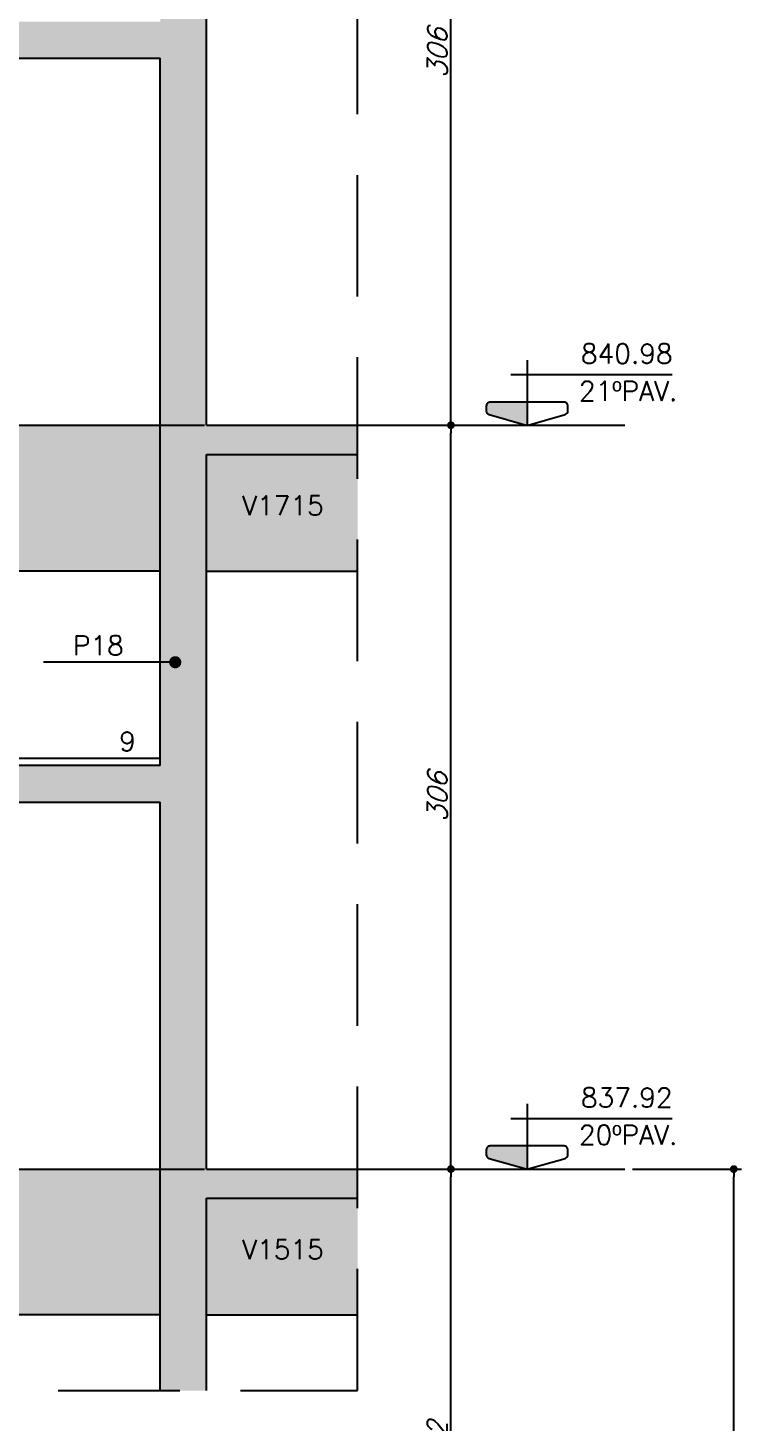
# Model space of a CAD drawing. Header units: millimetres. Extents: x -832 to 3668, y -1574 to 5296.
# Drawn here: x 112 to 409, y 4307 to 4881 of the extents above; entities that cross this region are included whole.
import ezdxf
from ezdxf import colors
from ezdxf.entities.mleader import LeaderData, LeaderLine
from ezdxf.enums import TextEntityAlignment as Align
from ezdxf.math import Vec2, Vec3

# ---------------------------------------------------------------- set-up
doc = ezdxf.new("R2010")
doc.units = ezdxf.units.MM
doc.header["$LTSCALE"] = 50
doc.linetypes.add('DASHED', pattern=[0.75, 0.5, -0.25])
doc.linetypes.add('DIVIDE2', pattern=[0.625, 0.25, -0.125, 0, -0.125, 0, -0.125])
for name, color, linetype in [('F-AUX', 2, 'Continuous'), ('F-AUX-RED', 1, 'Continuous'), ('F-CORTE', 4, 'Continuous'), ('F-COTAS', 106, 'Continuous'), ('F-EIXOS-DET', 1, 'Continuous'), ('F-ESC CORTE', 4, 'Continuous'), ('F-ESC NUM', 2, 'Continuous'), ('F-ESC SOLIDO CORTE', 71, 'Continuous'), ('F-NÍVEL-VISTA', 2, 'Continuous'), ('F-REVESTIMENTO', 1, 'Continuous'), ('F-SOLIDO', 71, 'Continuous'), ('F-TEXTO', 6, 'Continuous'), ('F-TEXTO-YELLOW', 2, 'Continuous'), ('F-VISTA', 2, 'Continuous'), ('F-VISTA SÓLIDO', 254, 'Continuous')]:
    doc.layers.add(name, color=color, linetype=linetype)
doc.styles.add('5385-ARQ-PB-BAS-PLA-TER-TORRE-A-106-TXT$0$R60-75', font='romans.shx', dxfattribs={"height": 0.1125})
doc.styles.add('CP-TEXT-INCL', font='romans.shx', dxfattribs={"oblique": 20})
doc.styles.add('MCP', font='romans.shx')
doc.styles.get("Standard").update_dxf_attribs({"font": 'arial.ttf'})
doc.dimstyles.new('CP-COTAS-50', dxfattribs={"dimscale": 0.64, "dimtxt": 12.5, "dimasz": 5, "dimexe": 5, "dimexo": 5, "dimgap": 2.5, "dimtad": 1, "dimdec": 1, "dimdsep": 46, "dimtxsty": 'CP-TEXT-INCL', "dimblk1": 'DOT', "dimblk2": 'DOT', "dimsah": 1, "dimcen": 9, "dimclrd": 256, "dimclre": 256, "dimclrt": 256, "dimadec": 0, "dimazin": 0, "dimtfac": 1, "dimtdec": 1, "dimtmove": 2, "dimatfit": 3, "dimldrblk": 'DOT', "dimfxl": 5, "dimtolj": 1, "dimarcsym": 0})
pattern_1 = [(0, (0, 0), (0, 6.985), [5.08, -1.905]), (90, (0, 0), (-6.985, 4e-16), [5.08, -1.905])]

# ---------------------------------------------------------------- blocks, each defined once
blk = doc.blocks.new('_DOT')
at = {"color": 0, "linetype": 'ByBlock'}
blk.add_line((-0.5, 0), (-1, 0), dxfattribs=at)
at = {"color": 0, "linetype": 'ByBlock', "const_width": 0.5}
blk.add_lwpolyline([(-0.25, 0, 1), (0.25, 0, 1)], format="xyb", close=True, dxfattribs=at)
blk = doc.blocks.new('Nível - Vista')
at = {"layer": 'F-NÍVEL-VISTA'}
blk.add_hatch(color=71, dxfattribs=at).paths.add_polyline_path([(0, 0.238), (-0.38, 0.238, 0.414214), (-0.42, 0.198), (-0.42, 0.148, 0.331206), (-0.391, 0.11), (-0.011, 0.002, 0.072993), (0, 0)])
at = {"layer": 'F-NÍVEL-VISTA', "color": 2}
for p, q in [((0, 0.67), (0, 0)), ((-0.168, 0.521), (1.493, 0.521))]:
    blk.add_line(p, q, dxfattribs=at)
blk.add_lwpolyline([(-0.011, 0.002, 0.146769), (0.011, 0.002), (0.391, 0.11, 0.331206), (0.42, 0.148), (0.42, 0.198, 0.414214), (0.38, 0.238), (-0.38, 0.238, 0.414214), (-0.42, 0.198), (-0.42, 0.148, 0.331206), (-0.391, 0.11), (-0.011, 0.002, 0.146769), (0.011, 0.002)], format="xyb", dxfattribs=at)
at = {"layer": 'F-TEXTO', "color": 3, "style": 'MCP'}
for tag, p in [('NÍVEL', (1.026, 0.636)), ('NÍVEL_DETALHE', (1.02, 0.186))]:
    blk.add_attdef(tag, text='', height=0.2, dxfattribs=at).set_placement(p, align=Align.CENTER)
blk = doc.blocks.new('*D87')
at = {"layer": 'DEFPOINTS', "color": 0, "transparency": 16777216}
for p in [(284.92, 4411.06), (286.55, 4411.06), (284.92, 4105.06)]:
    blk.add_point(p, dxfattribs=at)
at = {"layer": 'F-COTAS', "lineweight": -2, "transparency": 16777216}
for p, q in [((288.12, 4411.06), (289.75, 4411.06)), ((286.55, 4108.26), (286.55, 4407.86)), ((288.12, 4105.06), (289.75, 4105.06))]:
    blk.add_line(p, q, dxfattribs=at)
at = {"layer": 'F-COTAS', "lineweight": -2, "transparency": 16777216, "xscale": 3.2, "yscale": 3.2, "zscale": 3.2}
for p, rotation in [((286.55, 4411.06), 90), ((286.55, 4105.06), 270)]:
    blk.add_blockref('_DOT', p, dxfattribs=dict(at, rotation=rotation))
at = {"layer": 'F-COTAS', "transparency": 16777216, "insert": (280.95, 4258.06), "char_height": 8, "attachment_point": 5, "rotation": 90, "style": 'CP-TEXT-INCL'}
blk.add_mtext('\\A1;12 x 306 = 3672', dxfattribs=at)
blk = doc.blocks.new('*D68')
at = {"layer": 'DEFPOINTS', "color": 0, "transparency": 16777216}
for p in [(286.55, 4717.06), (286.55, 4717.06), (286.55, 4411.06)]:
    blk.add_point(p, dxfattribs=at)
at = {"layer": 'F-COTAS', "lineweight": -2, "transparency": 16777216}
blk.add_line((286.55, 4414.26), (286.55, 4713.86), dxfattribs=at)
at = {"layer": 'F-COTAS', "lineweight": -2, "transparency": 16777216, "xscale": 3.2, "yscale": 3.2, "zscale": 3.2}
for p, rotation in [((286.55, 4717.06), 90), ((286.55, 4411.06), 270)]:
    blk.add_blockref('_DOT', p, dxfattribs=dict(at, rotation=rotation))
at = {"layer": 'F-COTAS', "transparency": 16777216, "insert": (280.95, 4564.06), "char_height": 8, "attachment_point": 5, "rotation": 90, "style": 'CP-TEXT-INCL'}
blk.add_mtext('\\A1;306', dxfattribs=at)
blk = doc.blocks.new('*D69')
at = {"layer": 'DEFPOINTS', "color": 0, "transparency": 16777216}
for p in [(286.55, 5023.06), (286.55, 5023.06), (286.55, 4717.06)]:
    blk.add_point(p, dxfattribs=at)
at = {"layer": 'F-COTAS', "lineweight": -2, "transparency": 16777216}
blk.add_line((286.55, 4720.26), (286.55, 5019.86), dxfattribs=at)
at = {"layer": 'F-COTAS', "lineweight": -2, "transparency": 16777216, "xscale": 3.2, "yscale": 3.2, "zscale": 3.2}
for p, rotation in [((286.55, 5023.06), 90), ((286.55, 4717.06), 270)]:
    blk.add_blockref('_DOT', p, dxfattribs=dict(at, rotation=rotation))
at = {"layer": 'F-COTAS', "transparency": 16777216, "insert": (280.95, 4870.06), "char_height": 8, "attachment_point": 5, "rotation": 90, "style": 'CP-TEXT-INCL'}
blk.add_mtext('\\A1;306', dxfattribs=at)
blk = doc.blocks.new('*D618')
at = {"layer": 'DEFPOINTS', "color": 0, "transparency": 16777216}
for p in [(358.16, 4411.06), (402.97, 4411.06), (358.16, 3799.06)]:
    blk.add_point(p, dxfattribs=at)
at = {"layer": 'F-COTAS', "lineweight": -2, "transparency": 16777216}
for p, q in [((361.36, 4411.06), (406.17, 4411.06)), ((402.97, 3802.26), (402.97, 4407.86)), ((361.36, 3799.06), (406.17, 3799.06))]:
    blk.add_line(p, q, dxfattribs=at)
at = {"layer": 'F-COTAS', "lineweight": -2, "transparency": 16777216, "xscale": 3.2, "yscale": 3.2, "zscale": 3.2}
for p, rotation in [((402.97, 4411.06), 90), ((402.97, 3799.06), 270)]:
    blk.add_blockref('_DOT', p, dxfattribs=dict(at, rotation=rotation))
at = {"layer": 'F-COTAS', "transparency": 16777216, "insert": (397.37, 4105.06), "char_height": 8, "attachment_point": 5, "rotation": 90, "style": 'CP-TEXT-INCL'}
blk.add_mtext('\\A1;PAVIMENTOS TIPO', dxfattribs=at)

msp = doc.modelspace()

# ---------------------------------------------------------------- hatches: boundary and pattern name
h = msp.add_hatch()
h.set_pattern_fill('ANGLE', color=256)
h.set_pattern_definition(pattern_1)
h.paths.add_polyline_path([(335.98, 4725.14), (383.03, 4725.14), (383.03, 4737.14), (335.98, 4737.14)], flags=9)
h = msp.add_hatch()
h.set_pattern_fill('ANGLE', color=256)
h.set_pattern_definition(pattern_1)
h.paths.add_polyline_path([(198.98, 4678.01), (238.79, 4678.01), (238.79, 4690.01), (198.98, 4690.01)], flags=9)
h = msp.add_hatch()
h.set_pattern_fill('ANGLE', color=256)
h.set_pattern_definition(pattern_1)
h.paths.add_polyline_path([(130.47, 4620.47), (155.05, 4620.47), (155.05, 4632.47), (130.47, 4632.47)], flags=9)
h = msp.add_hatch()
h.set_pattern_fill('ANGLE', color=256)
h.set_pattern_definition(pattern_1)
h.paths.add_polyline_path([(335.98, 4419.14), (383.03, 4419.14), (383.03, 4431.14), (335.98, 4431.14)], flags=9)
h = msp.add_hatch()
h.set_pattern_fill('ANGLE', color=256)
h.set_pattern_definition(pattern_1)
h.paths.add_polyline_path([(198.98, 4372.01), (238.79, 4372.01), (238.79, 4384.01), (198.98, 4384.01)], flags=9)
at = {"layer": 'F-ESC SOLIDO CORTE'}
h = msp.add_hatch(color=256, dxfattribs=at)
h.dxf.hatch_style = 1
h.paths.add_polyline_path([(-153.57, 5027.06), (-410.07, 5027.06), (-410.07, 5012.06), (-185.95, 5012.06), (38.03, 4868.06), (166.93, 4868.06), (166.93, 4883.06), (42.43, 4883.06), (42.43, 4901.06), (14.43, 4901.06), (14.43, 4919.06), (-13.57, 4919.06), (-13.57, 4937.06), (-41.57, 4937.06), (-41.57, 4955.06), (-69.57, 4955.06), (-69.57, 4973.06), (-97.57, 4973.06), (-97.57, 4991.06), (-125.57, 4991.06), (-125.57, 5009.06), (-153.57, 5009.06)])
h = msp.add_hatch(color=256, dxfattribs=at)
h.dxf.hatch_style = 1
h.paths.add_polyline_path([(-153.57, 4721.06), (-410.07, 4721.06), (-410.07, 4706.06), (-185.95, 4706.06), (38.03, 4562.06), (166.93, 4562.06), (166.93, 4577.06), (42.43, 4577.06), (42.43, 4595.06), (14.43, 4595.06), (14.43, 4613.06), (-13.57, 4613.06), (-13.57, 4631.06), (-41.57, 4631.06), (-41.57, 4649.06), (-69.57, 4649.06), (-69.57, 4667.06), (-97.57, 4667.06), (-97.57, 4685.06), (-125.57, 4685.06), (-125.57, 4703.06), (-153.57, 4703.06)])
at = {"layer": 'F-SOLIDO'}
h = msp.add_hatch(color=256, dxfattribs=at)
h.dxf.hatch_style = 1
h.paths.add_polyline_path([(248.16, 4717.06), (185.93, 4717.06), (185.93, 5011.06), (248.16, 5011.06), (248.16, 5023.06), (185.93, 5023.06), (185.93, 5143.06), (166.93, 5143.06), (166.93, 4319.99), (185.93, 4319.99), (185.93, 4399.06), (248.16, 4399.06), (248.16, 4411.06), (185.93, 4411.06), (185.93, 4705.06), (248.16, 4705.06)])
at = {"layer": 'F-VISTA SÓLIDO'}
h = msp.add_hatch(color=256, dxfattribs=at)
h.dxf.hatch_style = 1
h.paths.add_polyline_path([(-429.07, 4717.06), (-478.03, 4717.06), (-478.03, 4657.06), (-429.07, 4657.06)])
h.paths.add_polyline_path([(-185.95, 4706.06), (-410.07, 4706.06), (-410.07, 4657.06), (-109.73, 4657.06)])
h.paths.add_polyline_path([(166.93, 4717.06), (-152.57, 4717.06), (-152.57, 4706.06), (-122.57, 4706.06), (-122.57, 4704.06), (-124.57, 4704.06), (-124.57, 4688.06), (-94.57, 4688.06), (-94.57, 4686.06), (-96.57, 4686.06), (-96.57, 4670.06), (-66.57, 4670.06), (-66.57, 4668.06), (-68.57, 4668.06), (-68.57, 4657.06), (166.93, 4657.06)])
h.paths.add_polyline_path([(248.16, 4705.06), (185.93, 4705.06), (185.93, 4657.06), (248.16, 4657.06)])
h = msp.add_hatch(color=256, dxfattribs=at)
h.dxf.hatch_style = 1
h.paths.add_polyline_path([(-429.07, 4411.06), (-478.03, 4411.06), (-478.03, 4351.06), (-429.07, 4351.06)])
h.paths.add_polyline_path([(-185.95, 4400.06), (-410.07, 4400.06), (-410.07, 4351.06), (-109.73, 4351.06)])
h.paths.add_polyline_path([(166.93, 4411.06), (-152.57, 4411.06), (-152.57, 4400.06), (-122.57, 4400.06), (-122.57, 4398.06), (-124.57, 4398.06), (-124.57, 4382.06), (-94.57, 4382.06), (-94.57, 4380.06), (-96.57, 4380.06), (-96.57, 4364.06), (-66.57, 4364.06), (-66.57, 4362.06), (-68.57, 4362.06), (-68.57, 4351.06), (166.93, 4351.06)])
h.paths.add_polyline_path([(248.16, 4399.06), (185.93, 4399.06), (185.93, 4351.06), (248.16, 4351.06)])

# ---------------------------------------------------------------- linework, layer by layer
at = {"layer": 'F-AUX', "color": 1, "linetype": 'DASHED', "ltscale": 2}
msp.add_line((248.16, 4319.99), (248.16, 5143.06), dxfattribs=at)
msp.add_lwpolyline([(-478.03, 4319.99), (-124.04, 4319.99), (-114.34, 4340.77), (-104.34, 4310.77), (-100.04, 4319.99), (248.16, 4319.99)], dxfattribs=at)
at = {"layer": 'F-CORTE'}
for p, q in [((185.93, 4717.06), (185.93, 5011.06)), ((166.93, 4577.06), (166.93, 4868.06)), ((185.93, 4717.06), (248.16, 4717.06)), ((185.93, 4411.06), (185.93, 4705.06)), ((185.93, 4705.06), (248.16, 4705.06)), ((166.93, 4319.99), (166.93, 4562.06)), ((185.93, 4411.06), (248.16, 4411.06)), ((185.93, 4319.99), (185.93, 4399.06)), ((185.93, 4399.06), (248.16, 4399.06))]:
    msp.add_line(p, q, dxfattribs=at)
at = {"layer": 'F-EIXOS-DET', "color": 252, "linetype": 'DIVIDE2', "ltscale": 2}
for points in [[(-466.84, 4717.06), (248.16, 4717.06)], [(-466.84, 4411.06), (248.16, 4411.06)]]:
    msp.add_lwpolyline(points, dxfattribs=at)
at = {"layer": 'F-EIXOS-DET'}
for points in [[(248.16, 4717.06), (358.16, 4717.06)], [(248.16, 4411.06), (358.16, 4411.06)]]:
    msp.add_lwpolyline(points, dxfattribs=at)
at = {"layer": 'F-ESC CORTE'}
for points in [[(-410.07, 5012.06), (-185.95, 5012.06), (38.03, 4868.06), (166.93, 4868.06)], [(-410.07, 4706.06), (-185.95, 4706.06), (38.03, 4562.06), (166.93, 4562.06)], [(166.93, 4577.06), (42.43, 4577.06)]]:
    msp.add_lwpolyline(points, dxfattribs=at)
at = {"layer": 'F-REVESTIMENTO'}
msp.add_line((43.43, 4580.06), (166.93, 4580.06), dxfattribs=at)
at = {"layer": 'F-VISTA'}
for p, q in [((166.93, 4657.06), (-68.57, 4657.06)), ((185.93, 4657.06), (248.16, 4657.06)), ((166.93, 4351.06), (-68.57, 4351.06)), ((185.93, 4351.06), (248.16, 4351.06))]:
    msp.add_line(p, q, dxfattribs=at)
for points in [[(-152.57, 4717.06), (166.93, 4717.06)], [(-152.57, 4411.06), (166.93, 4411.06)]]:
    msp.add_lwpolyline(points, dxfattribs=at)

# ---------------------------------------------------------------- block references
at = {"layer": 'F-NÍVEL-VISTA', "linetype": 'Continuous', "xscale": 40, "yscale": 40, "zscale": 40}
for p, values in [((317.91, 4717.06), {'NÍVEL': '840.98'}), ((317.91, 4411.06), {'NÍVEL': '837.92'})]:
    msp.add_blockref('Nível - Vista', p, dxfattribs=at).add_auto_attribs(values)

# ---------------------------------------------------------------- texts
at = {"layer": 'F-ESC NUM', "style": '5385-ARQ-PB-BAS-PLA-TER-TORRE-A-106-TXT$0$R60-75'}
msp.add_text('9', height=8, dxfattribs=at).set_placement((150.01, 4582.97))
at = {"layer": 'F-TEXTO', "color": 3, "style": 'MCP'}
for s, p in [('21ºPAV.', (359.5, 4727.14)), ('20ºPAV.', (359.5, 4421.14))]:
    msp.add_text(s, height=8, dxfattribs=at).set_placement(p, align=Align.CENTER)
at = {"layer": 'F-TEXTO-YELLOW', "style": 'MCP'}
for s, p in [('V1715', (200.6, 4680.01)), ('P18', (130.95, 4622.47)), ('V1515', (200.6, 4374.01))]:
    msp.add_text(s, height=8, dxfattribs=at).set_placement(p)

# ---------------------------------------------------------------- dimensions: what is measured, and where the dimension line sits
at = {"layer": 'F-COTAS'}
for base, p1, p2, picture, middle in [((286.55, 5023.06), (286.55, 4717.06), (286.55, 5023.06), '*D69', (280.95, 4870.06)), ((286.55, 4717.06), (286.55, 4411.06), (286.55, 4717.06), '*D68', (280.95, 4564.06))]:
    dim = msp.add_linear_dim(base=base, p1=p1, p2=p2, angle=90, dimstyle='CP-COTAS-50', override={"dimfxl": 2.5}, dxfattribs=at)
    dim.commit()
    dim.dimension.update_dxf_attribs({"geometry": picture, "text_midpoint": middle})
for base, p1, p2, text, picture, middle in [((286.55, 4411.06), (284.92, 4105.06), (284.92, 4411.06), '12 x 306 = 3672', '*D87', (280.95, 4258.06)), ((402.97, 4411.06), (358.16, 3799.06), (358.16, 4411.06), 'PAVIMENTOS TIPO', '*D618', (397.37, 4105.06))]:
    dim = msp.add_linear_dim(base=base, p1=p1, p2=p2, angle=90, text=text, dimstyle='CP-COTAS-50', dxfattribs=at)
    dim.commit()
    dim.dimension.update_dxf_attribs({"geometry": picture, "text_midpoint": middle})

# ---------------------------------------------------------------- leaders
at = {"layer": 'F-AUX-RED'}
ml = msp.add_multileader_mtext('Standard', dxfattribs=at)
ml.set_content('', color=256)
ml.set_leader_properties()
ml.set_arrow_properties(name='DOT')
ml.build(insert=Vec2(0, 0))
ml.multileader.update_dxf_attribs({"text_right_attachment_type": 6, "dogleg_length": 0.36, "arrow_head_size": 5})
ctx = ml.context
ctx.base_point, ctx.char_height, ctx.arrow_head_size, ctx.landing_gap_size, ctx.plane_origin = Vec3(118.76, 4619.65), 0.18, 5, 0.09, Vec3(173.08, 4637.56)
ctx.right_attachment, ctx.text_align_type = 6, 2
notes = []
notes.append((ctx, [(0, (1, 1, 0), (152.44, 4619.56), (-1, 0), 33.49, [(0, [(173.08, 4619.56)], 0, [])])]))
ctx.mtext.insert, ctx.mtext.alignment, ctx.mtext.flow_direction = Vec3(118.85, 4619.74), 3, 5
for ctx, leaders in notes:
    for number, flags, end, landing, length, lines in leaders:
        leader = LeaderData()
        leader.index, (leader.has_last_leader_line, leader.has_dogleg_vector, leader.attachment_direction) = number, flags
        leader.last_leader_point, leader.dogleg_vector, leader.dogleg_length = Vec3(end), Vec3(landing), length
        for number, points, colour, breaks in lines:
            line = LeaderLine()
            line.index, line.vertices, line.color, line.breaks = number, Vec3.list(points), colors.encode_raw_color(colour), breaks
            leader.lines.append(line)
        ctx.leaders.append(leader)

doc.saveas('drawing.dxf')
